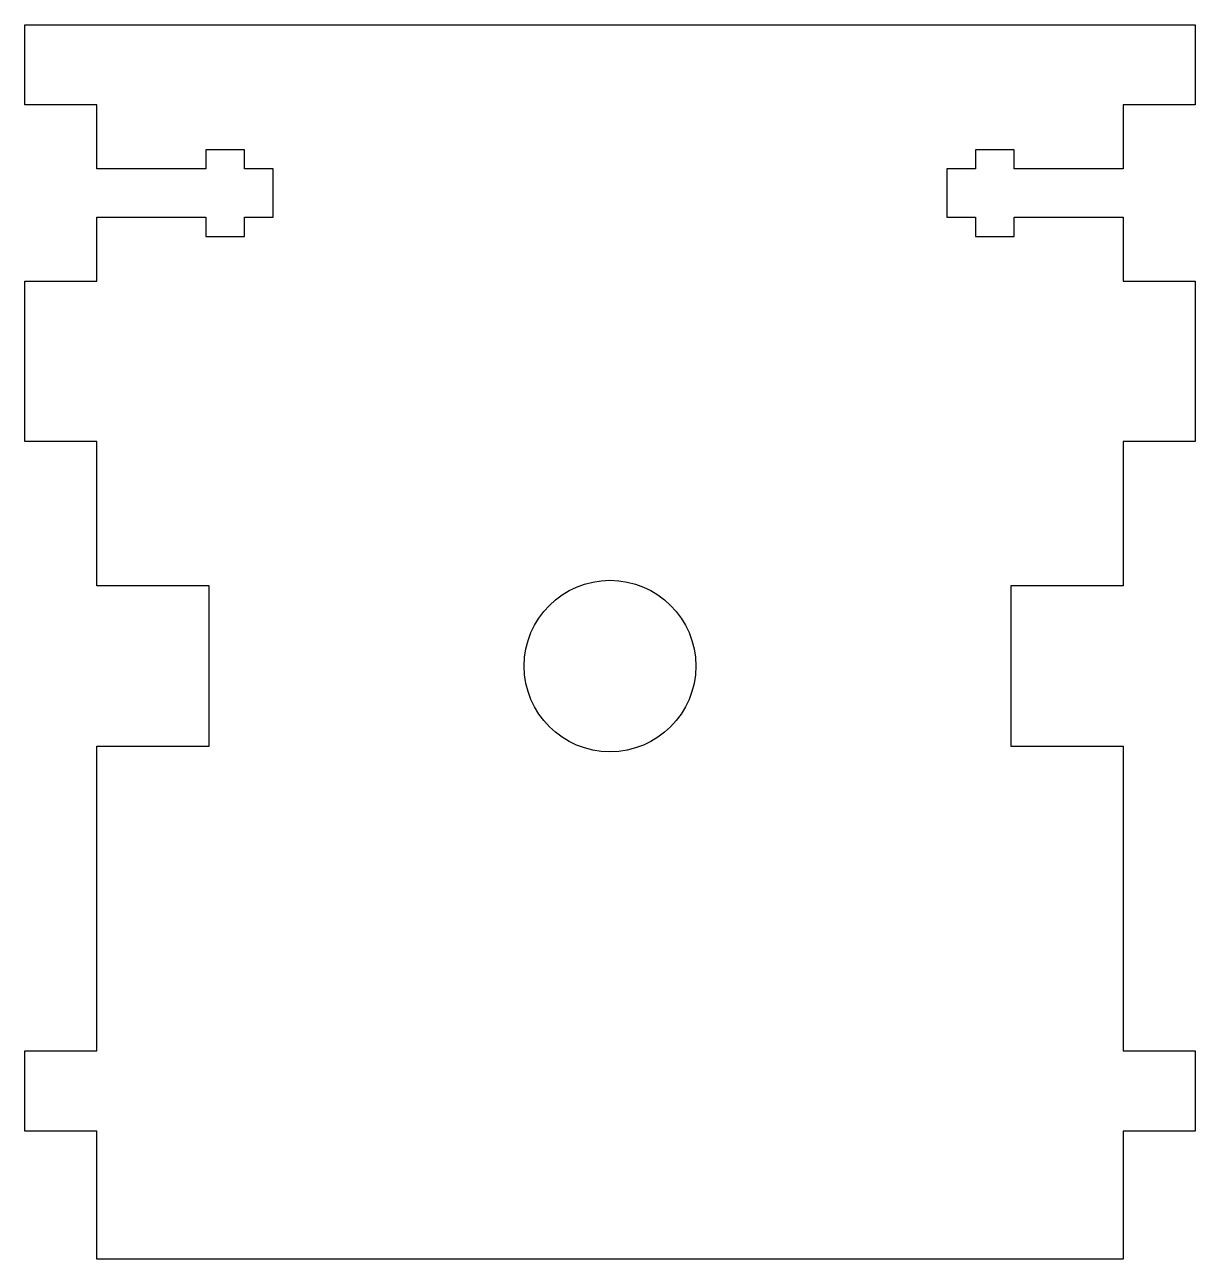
# Model space of a CAD drawing. Header units: millimetres. Extents: x -73.5 to -0.5, y 58 to 135.
import ezdxf

# ---------------------------------------------------------------- set-up
doc = ezdxf.new("R2010")
doc.units = ezdxf.units.MM
doc.layers.get('0').update_dxf_attribs({"linetype": 'CONTINUOUS'})

msp = doc.modelspace()

# ---------------------------------------------------------------- linework, layer by layer
msp.add_lwpolyline([(-73.5, 109), (-73.5, 119), (-69, 119), (-69, 123), (-62.2, 123), (-62.2, 121.8), (-59.8, 121.8), (-59.8, 123), (-58, 123), (-58, 126), (-59.8, 126), (-59.8, 127.2), (-62.2, 127.2), (-62.2, 126), (-69, 126), (-69, 130), (-73.5, 130), (-73.5, 135), (-0.5, 135), (-0.5, 130), (-5, 130), (-5, 126), (-11.8, 126), (-11.8, 127.2), (-14.2, 127.2), (-14.2, 126), (-16, 126), (-16, 123), (-14.2, 123), (-14.2, 121.8), (-11.8, 121.8), (-11.8, 123), (-5, 123), (-5, 119), (-0.5, 119), (-0.5, 109), (-5, 109), (-5, 100), (-12, 100), (-12, 90), (-5, 90), (-5, 71), (-0.5, 71), (-0.5, 66), (-5, 66), (-5, 63), (-5, 58), (-69, 58), (-69, 63), (-69, 66), (-73.5, 66), (-73.5, 71), (-69, 71), (-69, 90), (-62, 90), (-62, 100), (-69, 100), (-69, 109)], close=True)
msp.add_circle((-37, 95), 5.35)

doc.saveas('drawing.dxf')
